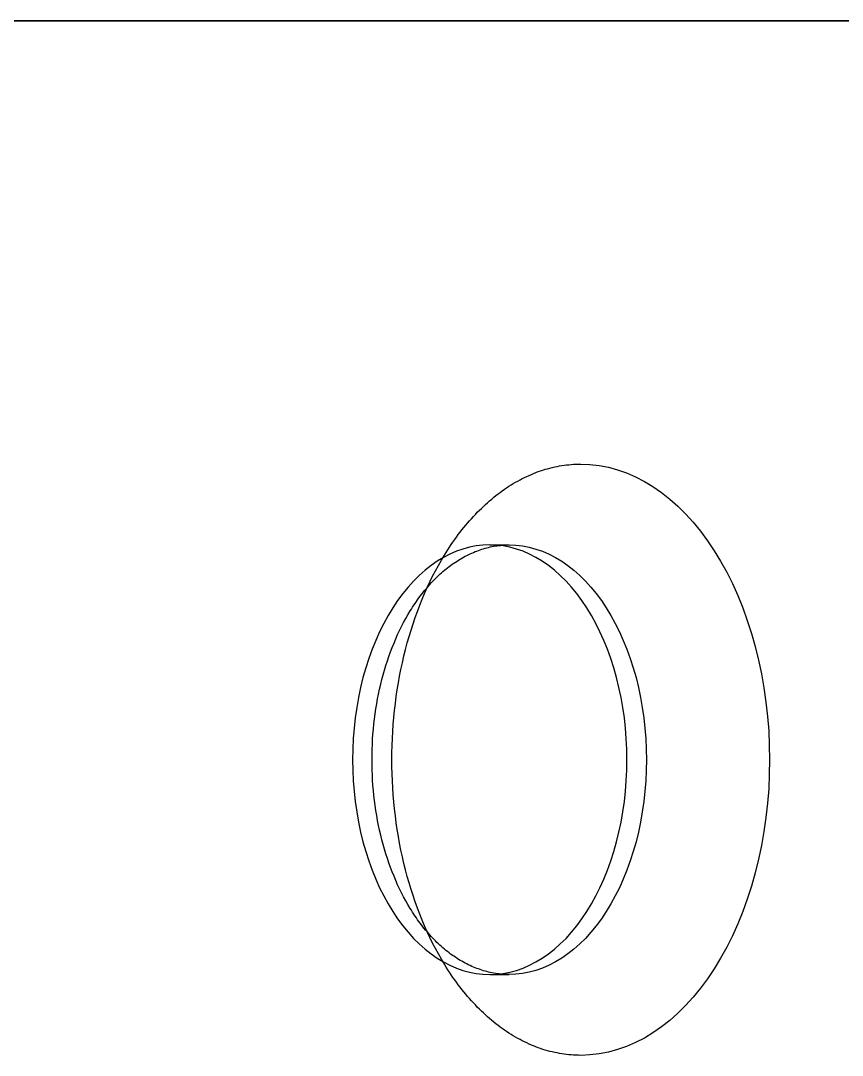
# Model space of a CAD drawing. Header units: metres. Extents: x 0 to 420, y 0 to 297.
# Drawn here: x 129.26 to 139.85, y 207.48 to 220.82 of the extents above; entities that cross this region are included whole.
import ezdxf

# ---------------------------------------------------------------- set-up
doc = ezdxf.new("R2010")
doc.units = ezdxf.units.M

msp = doc.modelspace()

# ---------------------------------------------------------------- linework, layer by layer
at = {"layer": 'GEOMETRY'}
for p, q in [((140.22, 220.816), (127.192, 220.816)), ((128.365, 220.816), (141.393, 220.816)), ((136.293, 215.09), (136.324, 215.094)), ((136.324, 215.094), (136.354, 215.097)), ((136.354, 215.097), (136.385, 215.099)), ((136.385, 215.099), (136.415, 215.1)), ((136.415, 215.1), (136.446, 215.101)), ((136.446, 215.101), (136.477, 215.101)), ((136.477, 215.101), (136.596, 215.097)), ((136.596, 215.097), (136.715, 215.083)), ((135.811, 214.956), (135.841, 214.969)), ((135.841, 214.969), (135.87, 214.981)), ((135.87, 214.981), (135.9, 214.993)), ((135.9, 214.993), (135.93, 215.004)), ((135.93, 215.004), (135.96, 215.014)), ((135.96, 215.014), (135.99, 215.024)), ((135.99, 215.024), (136.02, 215.034)), ((136.02, 215.034), (136.05, 215.042)), ((136.05, 215.042), (136.08, 215.05)), ((136.08, 215.05), (136.11, 215.058)), ((136.11, 215.058), (136.141, 215.065)), ((136.141, 215.065), (136.171, 215.071)), ((136.171, 215.071), (136.201, 215.077)), ((136.201, 215.077), (136.232, 215.082)), ((136.232, 215.082), (136.262, 215.087)), ((136.262, 215.087), (136.293, 215.09)), ((136.715, 215.083), (136.834, 215.06)), ((136.834, 215.06), (136.952, 215.028)), ((136.952, 215.028), (137.068, 214.987)), ((137.068, 214.987), (137.183, 214.937)), ((135.55, 214.815), (135.579, 214.833)), ((135.579, 214.833), (135.607, 214.85)), ((135.607, 214.85), (135.636, 214.867)), ((135.636, 214.867), (135.665, 214.883)), ((135.665, 214.883), (135.694, 214.899)), ((135.694, 214.899), (135.723, 214.914)), ((135.723, 214.914), (135.752, 214.929)), ((135.752, 214.929), (135.782, 214.943)), ((135.782, 214.943), (135.811, 214.956)), ((137.183, 214.937), (137.297, 214.879)), ((137.297, 214.879), (137.408, 214.811)), ((135.356, 214.673), (135.383, 214.695)), ((135.383, 214.695), (135.411, 214.716)), ((135.411, 214.716), (135.438, 214.737)), ((135.438, 214.737), (135.466, 214.757)), ((135.466, 214.757), (135.494, 214.777)), ((135.494, 214.777), (135.522, 214.796)), ((135.522, 214.796), (135.55, 214.815)), ((137.408, 214.811), (137.517, 214.736)), ((137.517, 214.736), (137.624, 214.651)), ((135.222, 214.556), (135.249, 214.581)), ((135.249, 214.581), (135.275, 214.604)), ((135.275, 214.604), (135.302, 214.628)), ((135.302, 214.628), (135.329, 214.651)), ((135.329, 214.651), (135.356, 214.673)), ((137.624, 214.651), (137.728, 214.559)), ((135.093, 214.426), (135.119, 214.453)), ((135.119, 214.453), (135.144, 214.48)), ((135.144, 214.48), (135.17, 214.506)), ((135.17, 214.506), (135.196, 214.531)), ((135.196, 214.531), (135.222, 214.556)), ((137.728, 214.559), (137.829, 214.459)), ((137.829, 214.459), (137.926, 214.352)), ((134.97, 214.283), (134.994, 214.313)), ((134.994, 214.313), (135.019, 214.342)), ((135.019, 214.342), (135.043, 214.37)), ((135.043, 214.37), (135.068, 214.398)), ((135.068, 214.398), (135.093, 214.426)), ((137.926, 214.352), (138.021, 214.237)), ((134.853, 214.129), (134.876, 214.161)), ((134.876, 214.161), (134.899, 214.192)), ((134.899, 214.192), (134.923, 214.223)), ((134.923, 214.223), (134.946, 214.253)), ((134.946, 214.253), (134.97, 214.283)), ((138.021, 214.237), (138.111, 214.114)), ((134.764, 213.997), (134.786, 214.031)), ((134.786, 214.031), (134.808, 214.064)), ((134.808, 214.064), (134.83, 214.097)), ((134.83, 214.097), (134.853, 214.129)), ((135.045, 214.03), (134.959, 214.007)), ((135.131, 214.047), (135.045, 214.03)), ((135.217, 214.057), (135.131, 214.047)), ((135.304, 214.06), (135.217, 214.057)), ((135.267, 214.023), (135.289, 214.028)), ((135.289, 214.028), (135.311, 214.033)), ((135.304, 214.06), (135.555, 214.06)), ((135.391, 214.057), (135.304, 214.06)), ((135.311, 214.033), (135.333, 214.038)), ((135.333, 214.038), (135.355, 214.042)), ((135.355, 214.042), (135.377, 214.046)), ((135.377, 214.046), (135.399, 214.049)), ((135.477, 214.047), (135.391, 214.057)), ((135.399, 214.049), (135.421, 214.052)), ((135.421, 214.052), (135.444, 214.054)), ((135.444, 214.054), (135.466, 214.056)), ((135.466, 214.056), (135.488, 214.058)), ((135.564, 214.03), (135.477, 214.047)), ((135.488, 214.058), (135.51, 214.059)), ((135.51, 214.059), (135.533, 214.06)), ((135.533, 214.06), (135.555, 214.06)), ((135.555, 214.06), (135.642, 214.057)), ((135.649, 214.007), (135.564, 214.03)), ((135.642, 214.057), (135.728, 214.047)), ((135.728, 214.047), (135.814, 214.03)), ((135.814, 214.03), (135.9, 214.007)), ((138.111, 214.114), (138.198, 213.985)), ((134.708, 213.898), (134.627, 213.849)), ((134.681, 213.863), (134.721, 213.929)), ((134.791, 213.941), (134.708, 213.898)), ((134.721, 213.929), (134.742, 213.963)), ((134.742, 213.963), (134.764, 213.997)), ((134.874, 213.977), (134.791, 213.941)), ((134.959, 214.007), (134.874, 213.977)), ((134.944, 213.89), (134.965, 213.901)), ((134.965, 213.901), (134.986, 213.913)), ((134.986, 213.913), (135.007, 213.924)), ((135.007, 213.924), (135.028, 213.934)), ((135.028, 213.934), (135.05, 213.945)), ((135.05, 213.945), (135.071, 213.954)), ((135.071, 213.954), (135.093, 213.964)), ((135.093, 213.964), (135.114, 213.973)), ((135.114, 213.973), (135.136, 213.981)), ((135.136, 213.981), (135.157, 213.989)), ((135.157, 213.989), (135.179, 213.997)), ((135.179, 213.997), (135.201, 214.004)), ((135.201, 214.004), (135.223, 214.011)), ((135.223, 214.011), (135.245, 214.017)), ((135.245, 214.017), (135.267, 214.023)), ((135.734, 213.977), (135.649, 214.007)), ((135.817, 213.941), (135.734, 213.977)), ((135.9, 213.898), (135.817, 213.941)), ((135.9, 214.007), (135.985, 213.977)), ((135.981, 213.849), (135.9, 213.898)), ((135.985, 213.977), (136.068, 213.941)), ((136.068, 213.941), (136.151, 213.898)), ((136.151, 213.898), (136.232, 213.849)), ((138.198, 213.985), (138.28, 213.85)), ((134.548, 213.794), (134.471, 213.733)), ((134.627, 213.849), (134.548, 213.794)), ((134.604, 213.725), (134.642, 213.795)), ((134.642, 213.795), (134.681, 213.863)), ((134.74, 213.749), (134.76, 213.765)), ((134.76, 213.765), (134.78, 213.78)), ((134.78, 213.78), (134.8, 213.795)), ((134.8, 213.795), (134.821, 213.81)), ((134.821, 213.81), (134.841, 213.824)), ((134.841, 213.824), (134.861, 213.838)), ((134.861, 213.838), (134.882, 213.852)), ((134.882, 213.852), (134.903, 213.865)), ((134.903, 213.865), (134.923, 213.877)), ((134.923, 213.877), (134.944, 213.89)), ((136.06, 213.794), (135.981, 213.849)), ((136.138, 213.733), (136.06, 213.794)), ((136.232, 213.849), (136.311, 213.794)), ((136.311, 213.794), (136.389, 213.733)), ((138.28, 213.85), (138.358, 213.708)), ((134.395, 213.666), (134.322, 213.593)), ((134.471, 213.733), (134.395, 213.666)), ((134.532, 213.582), (134.568, 213.655)), ((134.568, 213.655), (134.604, 213.725)), ((134.587, 213.608), (134.605, 213.627)), ((134.605, 213.627), (134.624, 213.646)), ((134.624, 213.646), (134.643, 213.664)), ((134.643, 213.664), (134.662, 213.681)), ((134.662, 213.681), (134.682, 213.699)), ((134.682, 213.699), (134.701, 213.716)), ((134.701, 213.716), (134.721, 213.733)), ((134.721, 213.733), (134.74, 213.749)), ((136.213, 213.666), (136.138, 213.733)), ((136.287, 213.593), (136.213, 213.666)), ((136.389, 213.733), (136.464, 213.666)), ((136.464, 213.666), (136.537, 213.593)), ((138.358, 213.708), (138.431, 213.561)), ((134.251, 213.515), (134.182, 213.432)), ((134.322, 213.593), (134.251, 213.515)), ((134.465, 213.434), (134.498, 213.509)), ((134.478, 213.487), (134.496, 213.508)), ((134.496, 213.508), (134.513, 213.529)), ((134.498, 213.509), (134.532, 213.582)), ((134.513, 213.529), (134.532, 213.549)), ((134.532, 213.549), (134.55, 213.569)), ((134.55, 213.569), (134.568, 213.589)), ((134.568, 213.589), (134.587, 213.608)), ((136.358, 213.515), (136.287, 213.593)), ((136.426, 213.432), (136.358, 213.515)), ((136.537, 213.593), (136.608, 213.515)), ((136.608, 213.515), (136.677, 213.432)), ((138.431, 213.561), (138.5, 213.408)), ((134.182, 213.432), (134.117, 213.343)), ((134.375, 213.353), (134.392, 213.377)), ((134.392, 213.377), (134.409, 213.399)), ((134.409, 213.399), (134.426, 213.422)), ((134.426, 213.422), (134.443, 213.444)), ((134.433, 213.359), (134.465, 213.434)), ((134.443, 213.444), (134.46, 213.466)), ((134.46, 213.466), (134.478, 213.487)), ((136.492, 213.343), (136.426, 213.432)), ((136.677, 213.432), (136.743, 213.343)), ((138.5, 213.408), (138.564, 213.25)), ((134.054, 213.249), (133.994, 213.151)), ((134.117, 213.343), (134.054, 213.249)), ((134.279, 213.208), (134.294, 213.233)), ((134.294, 213.233), (134.31, 213.258)), ((134.31, 213.258), (134.326, 213.282)), ((134.326, 213.282), (134.342, 213.306)), ((134.342, 213.306), (134.358, 213.33)), ((134.358, 213.33), (134.375, 213.353)), ((134.372, 213.203), (134.402, 213.281)), ((134.402, 213.281), (134.433, 213.359)), ((136.555, 213.249), (136.492, 213.343)), ((136.614, 213.151), (136.555, 213.249)), ((136.743, 213.343), (136.805, 213.249)), ((136.805, 213.249), (136.865, 213.151)), ((138.564, 213.25), (138.623, 213.087)), ((133.994, 213.151), (133.937, 213.048)), ((134.194, 213.06), (134.222, 213.11)), ((134.222, 213.11), (134.25, 213.16)), ((134.25, 213.16), (134.279, 213.208)), ((134.316, 213.044), (134.343, 213.124)), ((134.343, 213.124), (134.372, 213.203)), ((136.671, 213.048), (136.614, 213.151)), ((136.865, 213.151), (136.922, 213.048)), ((133.937, 213.048), (133.884, 212.941)), ((134.142, 212.956), (134.168, 213.009)), ((134.168, 213.009), (134.194, 213.06)), ((134.265, 212.88), (134.29, 212.962)), ((134.29, 212.962), (134.316, 213.044)), ((136.724, 212.941), (136.671, 213.048)), ((136.922, 213.048), (136.975, 212.941)), ((138.623, 213.087), (138.677, 212.92)), ((133.834, 212.829), (133.787, 212.715)), ((133.884, 212.941), (133.834, 212.829)), ((134.07, 212.794), (134.093, 212.849)), ((134.093, 212.849), (134.117, 212.903)), ((134.117, 212.903), (134.142, 212.956)), ((134.241, 212.797), (134.265, 212.88)), ((136.774, 212.829), (136.724, 212.941)), ((136.821, 212.715), (136.774, 212.829)), ((136.975, 212.941), (137.025, 212.829)), ((137.025, 212.829), (137.072, 212.715)), ((138.677, 212.92), (138.725, 212.749)), ((133.787, 212.715), (133.745, 212.596)), ((134.025, 212.681), (134.047, 212.738)), ((134.047, 212.738), (134.07, 212.794)), ((134.198, 212.628), (134.219, 212.713)), ((134.219, 212.713), (134.241, 212.797)), ((136.864, 212.596), (136.821, 212.715)), ((137.072, 212.715), (137.115, 212.596)), ((138.725, 212.749), (138.768, 212.575)), ((133.745, 212.596), (133.706, 212.475)), ((133.966, 212.506), (133.985, 212.565)), ((133.985, 212.565), (134.005, 212.623)), ((134.005, 212.623), (134.025, 212.681)), ((134.178, 212.542), (134.198, 212.628)), ((136.903, 212.475), (136.864, 212.596)), ((137.115, 212.596), (137.154, 212.475)), ((138.768, 212.575), (138.805, 212.397)), ((133.706, 212.475), (133.67, 212.351)), ((133.931, 212.385), (133.948, 212.446)), ((133.948, 212.446), (133.966, 212.506)), ((134.143, 212.369), (134.16, 212.456)), ((134.16, 212.456), (134.178, 212.542)), ((136.938, 212.351), (136.903, 212.475)), ((137.154, 212.475), (137.189, 212.351)), ((133.67, 212.351), (133.639, 212.224)), ((133.899, 212.263), (133.914, 212.324)), ((133.914, 212.324), (133.931, 212.385)), ((134.127, 212.281), (134.143, 212.369)), ((136.969, 212.224), (136.938, 212.351)), ((137.189, 212.351), (137.22, 212.224)), ((138.805, 212.397), (138.837, 212.217)), ((133.639, 212.224), (133.612, 212.095)), ((133.871, 212.138), (133.885, 212.2)), ((133.885, 212.2), (133.899, 212.263)), ((134.099, 212.104), (134.112, 212.193)), ((134.112, 212.193), (134.127, 212.281)), ((136.996, 212.095), (136.969, 212.224)), ((137.22, 212.224), (137.247, 212.095)), ((138.837, 212.217), (138.864, 212.035)), ((133.612, 212.095), (133.589, 211.964)), ((133.847, 212.011), (133.859, 212.074)), ((133.859, 212.074), (133.871, 212.138)), ((134.088, 212.015), (134.099, 212.104)), ((137.02, 211.964), (136.996, 212.095)), ((137.247, 212.095), (137.27, 211.964)), ((138.864, 212.035), (138.884, 211.85)), ((133.589, 211.964), (133.57, 211.831)), ((133.827, 211.882), (133.837, 211.947)), ((133.837, 211.947), (133.847, 212.011)), ((134.068, 211.836), (134.077, 211.926)), ((134.077, 211.926), (134.088, 212.015)), ((137.039, 211.831), (137.02, 211.964)), ((137.27, 211.964), (137.289, 211.831)), ((133.57, 211.831), (133.555, 211.698)), ((133.811, 211.752), (133.819, 211.817)), ((133.819, 211.817), (133.827, 211.882)), ((134.061, 211.745), (134.068, 211.836)), ((137.053, 211.698), (137.039, 211.831)), ((137.289, 211.831), (137.304, 211.698)), ((138.884, 211.85), (138.899, 211.665)), ((133.555, 211.698), (133.544, 211.563)), ((133.799, 211.621), (133.805, 211.687)), ((133.805, 211.687), (133.811, 211.752)), ((134.049, 211.564), (134.054, 211.655)), ((134.054, 211.655), (134.061, 211.745)), ((137.064, 211.563), (137.053, 211.698)), ((137.304, 211.698), (137.315, 211.563)), ((138.899, 211.665), (138.907, 211.478)), ((133.544, 211.563), (133.538, 211.427)), ((133.791, 211.49), (133.795, 211.556)), ((133.795, 211.556), (133.799, 211.621)), ((134.046, 211.473), (134.049, 211.564)), ((137.07, 211.427), (137.064, 211.563)), ((137.315, 211.563), (137.321, 211.427)), ((133.538, 211.427), (133.536, 211.291)), ((133.787, 211.357), (133.789, 211.424)), ((133.789, 211.424), (133.791, 211.49)), ((134.043, 211.291), (134.044, 211.382)), ((134.044, 211.382), (134.046, 211.473)), ((137.072, 211.291), (137.07, 211.427)), ((137.321, 211.427), (137.323, 211.291)), ((138.907, 211.478), (138.91, 211.291)), ((133.536, 211.291), (133.538, 211.155)), ((133.787, 211.291), (133.787, 211.357)), ((133.787, 211.225), (133.787, 211.291)), ((134.044, 211.2), (134.043, 211.291)), ((137.07, 211.155), (137.072, 211.291)), ((137.323, 211.291), (137.321, 211.155)), ((138.91, 211.291), (138.907, 211.104)), ((133.538, 211.155), (133.544, 211.02)), ((133.789, 211.159), (133.787, 211.225)), ((133.791, 211.093), (133.789, 211.159)), ((134.046, 211.109), (134.044, 211.2)), ((134.049, 211.018), (134.046, 211.109)), ((137.064, 211.02), (137.07, 211.155)), ((137.321, 211.155), (137.315, 211.02)), ((138.907, 211.104), (138.899, 210.918)), ((133.544, 211.02), (133.555, 210.885)), ((133.795, 211.027), (133.791, 211.093)), ((133.799, 210.961), (133.795, 211.027)), ((133.805, 210.896), (133.799, 210.961)), ((134.054, 210.928), (134.049, 211.018)), ((137.053, 210.885), (137.064, 211.02)), ((137.315, 211.02), (137.304, 210.885)), ((133.555, 210.885), (133.57, 210.751)), ((133.811, 210.83), (133.805, 210.896)), ((133.819, 210.765), (133.811, 210.83)), ((134.061, 210.837), (134.054, 210.928)), ((134.068, 210.747), (134.061, 210.837)), ((137.039, 210.751), (137.053, 210.885)), ((137.304, 210.885), (137.289, 210.751)), ((138.899, 210.918), (138.884, 210.732)), ((133.57, 210.751), (133.589, 210.619)), ((133.827, 210.701), (133.819, 210.765)), ((133.837, 210.636), (133.827, 210.701)), ((134.077, 210.657), (134.068, 210.747)), ((137.02, 210.619), (137.039, 210.751)), ((137.289, 210.751), (137.27, 210.619)), ((138.884, 210.732), (138.864, 210.548)), ((133.589, 210.619), (133.612, 210.488)), ((133.847, 210.572), (133.837, 210.636)), ((133.859, 210.508), (133.847, 210.572)), ((134.088, 210.567), (134.077, 210.657)), ((134.099, 210.478), (134.088, 210.567)), ((136.996, 210.488), (137.02, 210.619)), ((137.27, 210.619), (137.247, 210.488)), ((133.612, 210.488), (133.639, 210.359)), ((133.871, 210.445), (133.859, 210.508)), ((133.885, 210.382), (133.871, 210.445)), ((134.112, 210.39), (134.099, 210.478)), ((136.969, 210.359), (136.996, 210.488)), ((137.247, 210.488), (137.22, 210.359)), ((138.864, 210.548), (138.837, 210.366)), ((133.639, 210.359), (133.67, 210.232)), ((133.899, 210.32), (133.885, 210.382)), ((133.914, 210.258), (133.899, 210.32)), ((134.127, 210.301), (134.112, 210.39)), ((134.143, 210.214), (134.127, 210.301)), ((136.938, 210.232), (136.969, 210.359)), ((137.22, 210.359), (137.189, 210.232)), ((138.837, 210.366), (138.805, 210.185)), ((133.67, 210.232), (133.706, 210.108)), ((133.931, 210.197), (133.914, 210.258)), ((133.948, 210.137), (133.931, 210.197)), ((134.16, 210.127), (134.143, 210.214)), ((136.903, 210.108), (136.938, 210.232)), ((137.189, 210.232), (137.154, 210.108)), ((138.805, 210.185), (138.768, 210.008)), ((133.706, 210.108), (133.745, 209.986)), ((133.966, 210.077), (133.948, 210.137)), ((133.985, 210.018), (133.966, 210.077)), ((134.178, 210.04), (134.16, 210.127)), ((134.198, 209.955), (134.178, 210.04)), ((136.864, 209.986), (136.903, 210.108)), ((137.154, 210.108), (137.115, 209.986)), ((133.745, 209.986), (133.787, 209.868)), ((134.005, 209.96), (133.985, 210.018)), ((134.025, 209.902), (134.005, 209.96)), ((134.047, 209.845), (134.025, 209.902)), ((134.219, 209.87), (134.198, 209.955)), ((136.821, 209.868), (136.864, 209.986)), ((137.115, 209.986), (137.072, 209.868)), ((138.768, 210.008), (138.725, 209.833)), ((133.787, 209.868), (133.834, 209.753)), ((134.07, 209.789), (134.047, 209.845)), ((134.093, 209.734), (134.07, 209.789)), ((134.241, 209.786), (134.219, 209.87)), ((134.265, 209.703), (134.241, 209.786)), ((136.774, 209.753), (136.821, 209.868)), ((137.072, 209.868), (137.025, 209.753)), ((138.725, 209.833), (138.677, 209.662)), ((133.834, 209.753), (133.884, 209.642)), ((133.884, 209.642), (133.937, 209.535)), ((134.117, 209.68), (134.093, 209.734)), ((134.142, 209.626), (134.117, 209.68)), ((134.168, 209.574), (134.142, 209.626)), ((134.29, 209.62), (134.265, 209.703)), ((136.671, 209.535), (136.724, 209.642)), ((136.724, 209.642), (136.774, 209.753)), ((136.975, 209.642), (136.922, 209.535)), ((137.025, 209.753), (136.975, 209.642)), ((138.677, 209.662), (138.623, 209.495)), ((133.937, 209.535), (133.994, 209.432)), ((134.194, 209.523), (134.168, 209.574)), ((134.222, 209.472), (134.194, 209.523)), ((134.316, 209.539), (134.29, 209.62)), ((134.343, 209.459), (134.316, 209.539)), ((136.614, 209.432), (136.671, 209.535)), ((136.922, 209.535), (136.865, 209.432)), ((138.623, 209.495), (138.564, 209.333)), ((133.994, 209.432), (134.054, 209.334)), ((134.25, 209.423), (134.222, 209.472)), ((134.279, 209.375), (134.25, 209.423)), ((134.294, 209.35), (134.279, 209.375)), ((134.372, 209.379), (134.343, 209.459)), ((134.402, 209.301), (134.372, 209.379)), ((136.555, 209.334), (136.614, 209.432)), ((136.865, 209.432), (136.805, 209.334)), ((134.054, 209.334), (134.117, 209.24)), ((134.117, 209.24), (134.182, 209.151)), ((134.31, 209.325), (134.294, 209.35)), ((134.326, 209.301), (134.31, 209.325)), ((134.342, 209.276), (134.326, 209.301)), ((134.358, 209.253), (134.342, 209.276)), ((134.375, 209.229), (134.358, 209.253)), ((134.392, 209.206), (134.375, 209.229)), ((134.433, 209.224), (134.402, 209.301)), ((136.426, 209.151), (136.492, 209.24)), ((136.492, 209.24), (136.555, 209.334)), ((136.743, 209.24), (136.677, 209.151)), ((136.805, 209.334), (136.743, 209.24)), ((138.564, 209.333), (138.5, 209.175)), ((134.182, 209.151), (134.251, 209.068)), ((134.409, 209.183), (134.392, 209.206)), ((134.426, 209.161), (134.409, 209.183)), ((134.443, 209.139), (134.426, 209.161)), ((134.465, 209.148), (134.433, 209.224)), ((134.46, 209.117), (134.443, 209.139)), ((134.478, 209.096), (134.46, 209.117)), ((134.498, 209.074), (134.465, 209.148)), ((134.496, 209.075), (134.478, 209.096)), ((136.358, 209.068), (136.426, 209.151)), ((136.677, 209.151), (136.608, 209.068)), ((138.5, 209.175), (138.431, 209.022)), ((134.251, 209.068), (134.322, 208.989)), ((134.322, 208.989), (134.395, 208.917)), ((134.513, 209.054), (134.496, 209.075)), ((134.532, 209), (134.498, 209.074)), ((134.532, 209.034), (134.513, 209.054)), ((134.55, 209.014), (134.532, 209.034)), ((134.568, 208.928), (134.532, 209)), ((134.568, 208.994), (134.55, 209.014)), ((134.587, 208.975), (134.568, 208.994)), ((134.605, 208.956), (134.587, 208.975)), ((136.213, 208.917), (136.287, 208.989)), ((136.287, 208.989), (136.358, 209.068)), ((136.537, 208.989), (136.464, 208.917)), ((136.608, 209.068), (136.537, 208.989)), ((138.431, 209.022), (138.358, 208.874)), ((134.395, 208.917), (134.471, 208.85)), ((134.471, 208.85), (134.548, 208.789)), ((134.604, 208.857), (134.568, 208.928)), ((134.642, 208.788), (134.604, 208.857)), ((134.624, 208.937), (134.605, 208.956)), ((134.643, 208.919), (134.624, 208.937)), ((134.662, 208.901), (134.643, 208.919)), ((134.682, 208.884), (134.662, 208.901)), ((134.701, 208.867), (134.682, 208.884)), ((134.721, 208.85), (134.701, 208.867)), ((134.74, 208.834), (134.721, 208.85)), ((134.76, 208.818), (134.74, 208.834)), ((136.06, 208.789), (136.138, 208.85)), ((136.138, 208.85), (136.213, 208.917)), ((136.389, 208.85), (136.311, 208.789)), ((136.464, 208.917), (136.389, 208.85)), ((138.358, 208.874), (138.28, 208.733)), ((134.548, 208.789), (134.627, 208.733)), ((134.627, 208.733), (134.708, 208.685)), ((134.681, 208.72), (134.642, 208.788)), ((134.721, 208.654), (134.681, 208.72)), ((134.78, 208.803), (134.76, 208.818)), ((134.8, 208.787), (134.78, 208.803)), ((134.821, 208.773), (134.8, 208.787)), ((134.841, 208.758), (134.821, 208.773)), ((134.861, 208.745), (134.841, 208.758)), ((134.882, 208.731), (134.861, 208.745)), ((134.903, 208.718), (134.882, 208.731)), ((134.923, 208.705), (134.903, 208.718)), ((134.944, 208.693), (134.923, 208.705)), ((134.965, 208.681), (134.944, 208.693)), ((135.9, 208.685), (135.981, 208.733)), ((135.981, 208.733), (136.06, 208.789)), ((136.232, 208.733), (136.151, 208.685)), ((136.311, 208.789), (136.232, 208.733)), ((138.28, 208.733), (138.198, 208.597)), ((134.708, 208.685), (134.791, 208.642)), ((134.742, 208.619), (134.721, 208.654)), ((134.764, 208.585), (134.742, 208.619)), ((134.786, 208.552), (134.764, 208.585)), ((134.791, 208.642), (134.874, 208.606)), ((134.874, 208.606), (134.959, 208.576)), ((134.959, 208.576), (135.045, 208.553)), ((134.986, 208.67), (134.965, 208.681)), ((135.007, 208.659), (134.986, 208.67)), ((135.028, 208.648), (135.007, 208.659)), ((135.05, 208.638), (135.028, 208.648)), ((135.071, 208.628), (135.05, 208.638)), ((135.093, 208.619), (135.071, 208.628)), ((135.114, 208.61), (135.093, 208.619)), ((135.136, 208.602), (135.114, 208.61)), ((135.157, 208.594), (135.136, 208.602)), ((135.179, 208.586), (135.157, 208.594)), ((135.201, 208.579), (135.179, 208.586)), ((135.223, 208.572), (135.201, 208.579)), ((135.245, 208.566), (135.223, 208.572)), ((135.267, 208.56), (135.245, 208.566)), ((135.289, 208.554), (135.267, 208.56)), ((135.564, 208.553), (135.649, 208.576)), ((135.649, 208.576), (135.734, 208.606)), ((135.734, 208.606), (135.817, 208.642)), ((135.9, 208.576), (135.814, 208.553)), ((135.817, 208.642), (135.9, 208.685)), ((135.985, 208.606), (135.9, 208.576)), ((136.068, 208.642), (135.985, 208.606)), ((136.151, 208.685), (136.068, 208.642)), ((138.198, 208.597), (138.111, 208.468)), ((134.808, 208.519), (134.786, 208.552)), ((134.83, 208.486), (134.808, 208.519)), ((134.853, 208.454), (134.83, 208.486)), ((134.876, 208.422), (134.853, 208.454)), ((135.045, 208.553), (135.131, 208.536)), ((135.131, 208.536), (135.217, 208.526)), ((135.217, 208.526), (135.304, 208.523)), ((135.311, 208.549), (135.289, 208.554)), ((135.304, 208.523), (135.391, 208.526)), ((135.304, 208.523), (135.555, 208.523)), ((135.333, 208.545), (135.311, 208.549)), ((135.355, 208.541), (135.333, 208.545)), ((135.377, 208.537), (135.355, 208.541)), ((135.399, 208.533), (135.377, 208.537)), ((135.391, 208.526), (135.477, 208.536)), ((135.421, 208.531), (135.399, 208.533)), ((135.444, 208.528), (135.421, 208.531)), ((135.466, 208.526), (135.444, 208.528)), ((135.488, 208.525), (135.466, 208.526)), ((135.477, 208.536), (135.564, 208.553)), ((135.51, 208.524), (135.488, 208.525)), ((135.533, 208.523), (135.51, 208.524)), ((135.555, 208.523), (135.533, 208.523)), ((135.642, 208.526), (135.555, 208.523)), ((135.728, 208.536), (135.642, 208.526)), ((135.814, 208.553), (135.728, 208.536)), ((138.111, 208.468), (138.021, 208.346)), ((134.899, 208.391), (134.876, 208.422)), ((134.923, 208.36), (134.899, 208.391)), ((134.946, 208.329), (134.923, 208.36)), ((134.97, 208.299), (134.946, 208.329)), ((134.994, 208.27), (134.97, 208.299)), ((138.021, 208.346), (137.926, 208.231)), ((135.019, 208.241), (134.994, 208.27)), ((135.043, 208.212), (135.019, 208.241)), ((135.068, 208.184), (135.043, 208.212)), ((135.093, 208.157), (135.068, 208.184)), ((137.926, 208.231), (137.829, 208.123)), ((135.119, 208.13), (135.093, 208.157)), ((135.144, 208.103), (135.119, 208.13)), ((135.17, 208.077), (135.144, 208.103)), ((135.196, 208.052), (135.17, 208.077)), ((135.222, 208.027), (135.196, 208.052)), ((135.249, 208.002), (135.222, 208.027)), ((137.829, 208.123), (137.728, 208.023)), ((135.275, 207.978), (135.249, 208.002)), ((135.302, 207.955), (135.275, 207.978)), ((135.329, 207.932), (135.302, 207.955)), ((135.356, 207.91), (135.329, 207.932)), ((135.383, 207.888), (135.356, 207.91)), ((137.624, 207.931), (137.517, 207.847)), ((137.728, 208.023), (137.624, 207.931)), ((135.411, 207.866), (135.383, 207.888)), ((135.438, 207.846), (135.411, 207.866)), ((135.466, 207.825), (135.438, 207.846)), ((135.494, 207.806), (135.466, 207.825)), ((135.522, 207.787), (135.494, 207.806)), ((135.55, 207.768), (135.522, 207.787)), ((135.579, 207.75), (135.55, 207.768)), ((137.408, 207.771), (137.297, 207.704)), ((137.517, 207.847), (137.408, 207.771)), ((135.607, 207.733), (135.579, 207.75)), ((135.636, 207.716), (135.607, 207.733)), ((135.665, 207.7), (135.636, 207.716)), ((135.694, 207.684), (135.665, 207.7)), ((135.723, 207.669), (135.694, 207.684)), ((135.752, 207.654), (135.723, 207.669)), ((135.782, 207.64), (135.752, 207.654)), ((135.811, 207.627), (135.782, 207.64)), ((135.841, 207.614), (135.811, 207.627)), ((137.183, 207.645), (137.068, 207.596)), ((137.297, 207.704), (137.183, 207.645)), ((135.87, 207.602), (135.841, 207.614)), ((135.9, 207.59), (135.87, 207.602)), ((135.93, 207.579), (135.9, 207.59)), ((135.96, 207.568), (135.93, 207.579)), ((135.99, 207.558), (135.96, 207.568)), ((136.02, 207.549), (135.99, 207.558)), ((136.05, 207.54), (136.02, 207.549)), ((136.08, 207.532), (136.05, 207.54)), ((136.11, 207.525), (136.08, 207.532)), ((136.141, 207.518), (136.11, 207.525)), ((136.171, 207.512), (136.141, 207.518)), ((136.201, 207.506), (136.171, 207.512)), ((136.232, 207.501), (136.201, 207.506)), ((136.262, 207.496), (136.232, 207.501)), ((136.293, 207.492), (136.262, 207.496)), ((136.715, 207.5), (136.596, 207.486)), ((136.834, 207.523), (136.715, 207.5)), ((136.952, 207.555), (136.834, 207.523)), ((137.068, 207.596), (136.952, 207.555)), ((136.324, 207.489), (136.293, 207.492)), ((136.354, 207.486), (136.324, 207.489)), ((136.385, 207.484), (136.354, 207.486)), ((136.415, 207.483), (136.385, 207.484)), ((136.446, 207.482), (136.415, 207.483)), ((136.477, 207.481), (136.446, 207.482)), ((136.596, 207.486), (136.477, 207.481))]:
    msp.add_line(p, q, dxfattribs=at)

doc.saveas('drawing.dxf')
